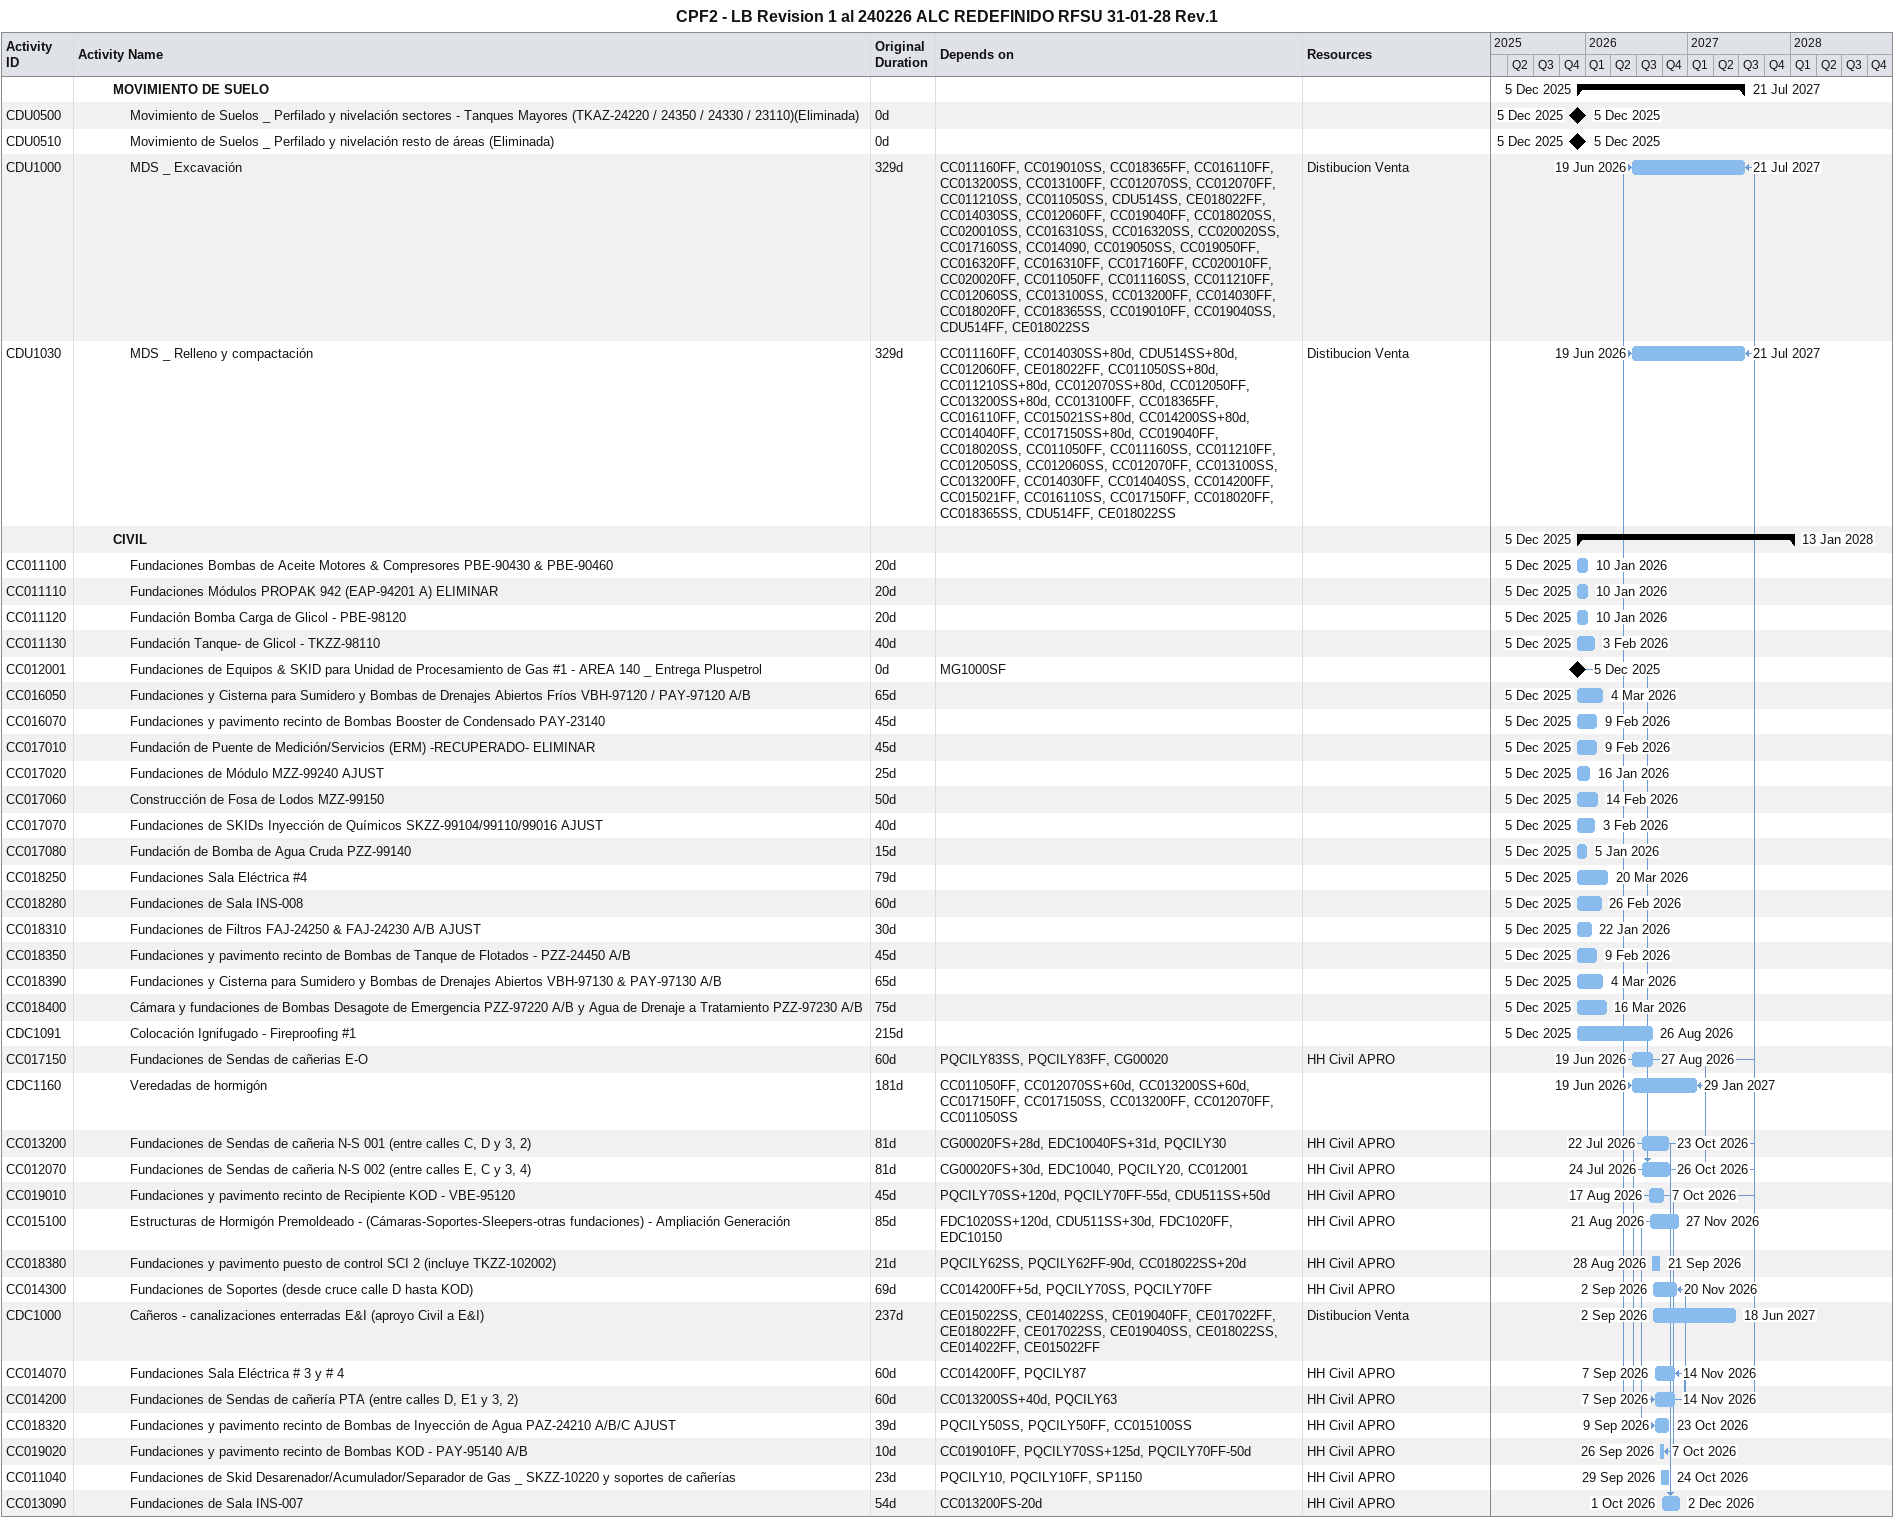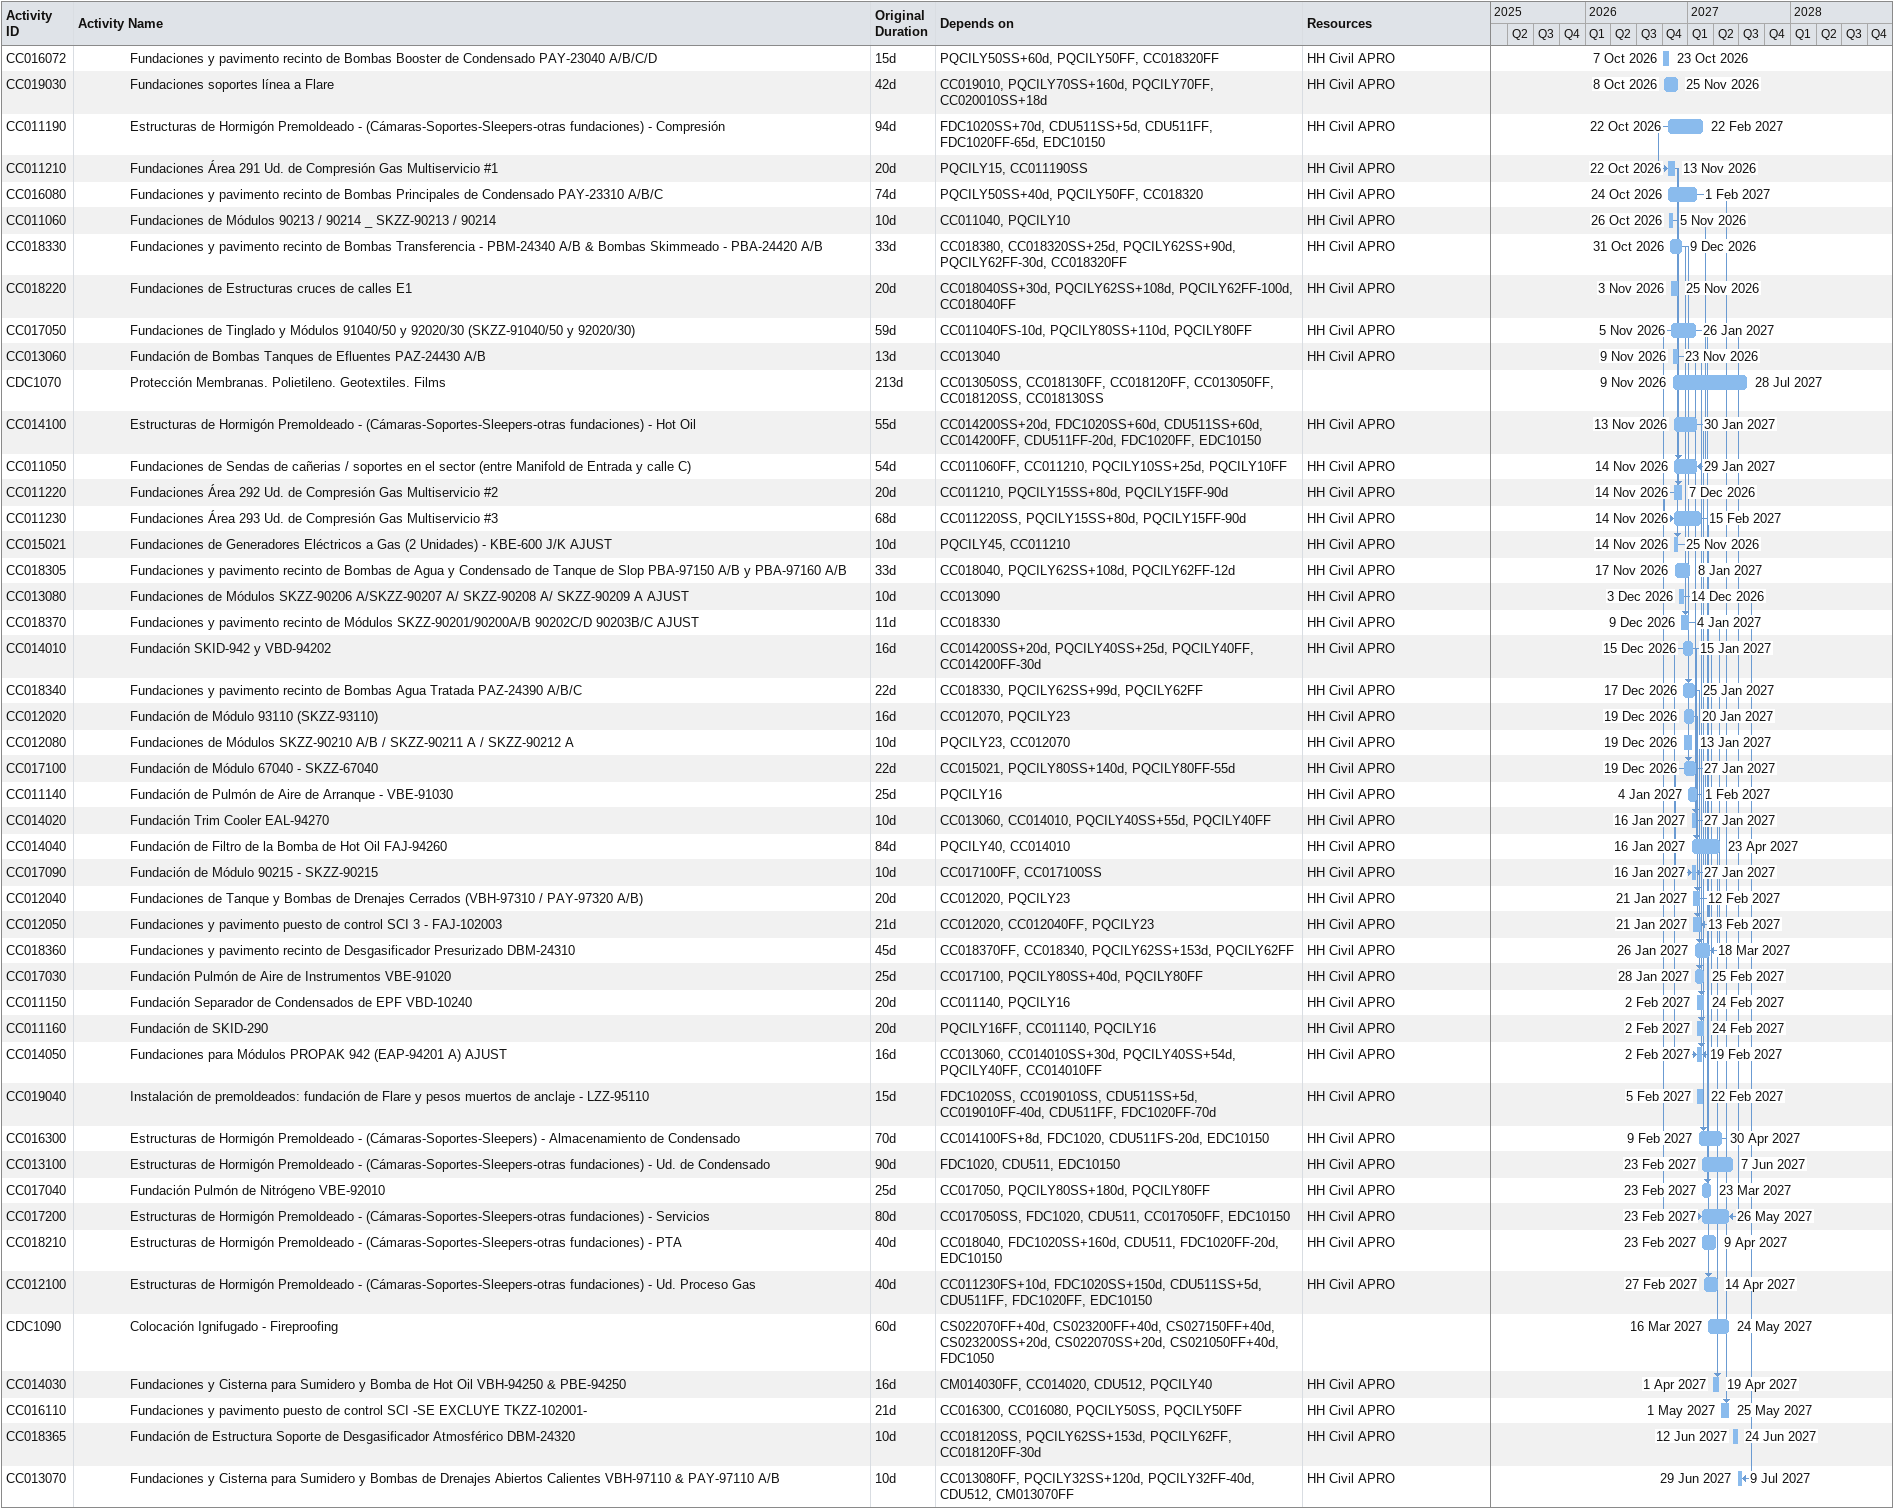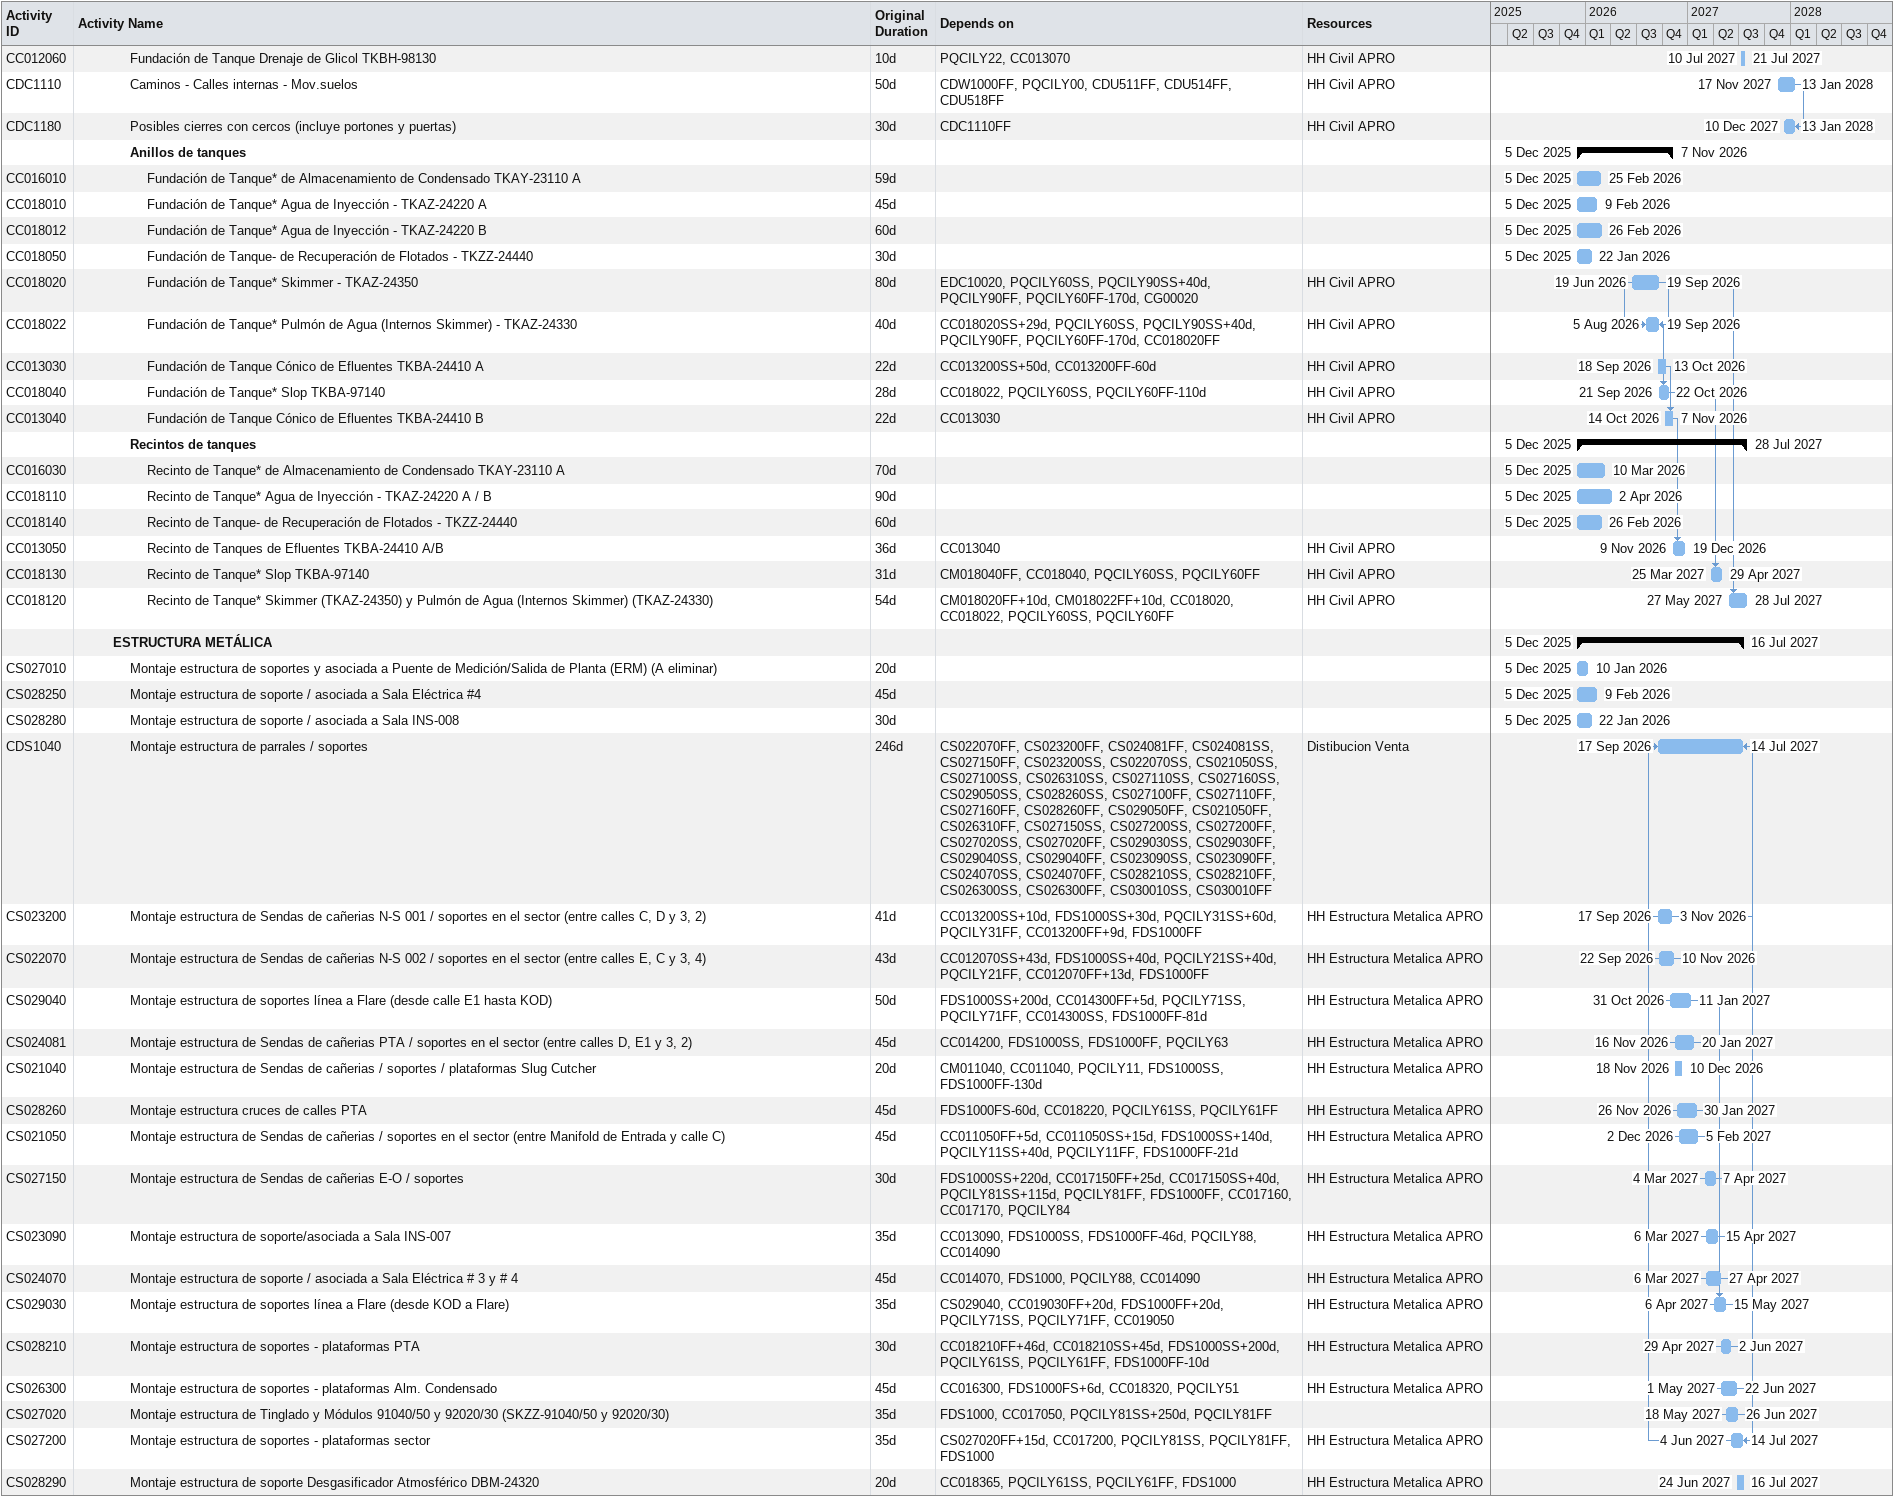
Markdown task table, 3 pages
CPF2 - LB Revision 1 al 240226 ALC REDEFINIDO RFSU 31-01-28 Rev.1

| ID | Level | Task | Original duration | Start | Finish | Predecessors | Resources |
|---|---|---|---|---|---|---|---|
|  | 3 | **MOVIMIENTO DE SUELO** |  | 2025-12-05 | 2027-07-21 |  |  |
| CDU0500 | 4 | Movimiento de Suelos _ Perfilado y nivelación sectores - Tanques Mayores (TKAZ-24220 / 24350 / 24330 / 23110)(Eliminada) | 0d | 2025-12-05 | 2025-12-05 |  |  |
| CDU0510 | 4 | Movimiento de Suelos _ Perfilado y nivelación resto de áreas (Eliminada) | 0d | 2025-12-05 | 2025-12-05 |  |  |
| CDU1000 | 4 | MDS _ Excavación | 329d | 2026-06-19 | 2027-07-21 | CC011160FF, CC019010SS, CC018365FF, CC016110FF, CC013200SS, CC013100FF, CC012070SS, CC012070FF, CC011210SS, CC011050SS, CDU514SS, CE018022FF, CC014030SS, CC012060FF, CC019040FF, CC018020SS, CC020010SS, CC016310SS, CC016320SS, CC020020SS, CC017160SS, CC014090, CC019050SS, CC019050FF, CC016320FF, CC016310FF, CC017160FF, CC020010FF, CC020020FF, CC011050FF, CC011160SS, CC011210FF, CC012060SS, CC013100SS, CC013200FF, CC014030FF, CC018020FF, CC018365SS, CC019010FF, CC019040SS, CDU514FF, CE018022SS | Distibucion Venta |
| CDU1030 | 4 | MDS _ Relleno y compactación | 329d | 2026-06-19 | 2027-07-21 | CC011160FF, CC014030SS+80d, CDU514SS+80d, CC012060FF, CE018022FF, CC011050SS+80d, CC011210SS+80d, CC012070SS+80d, CC012050FF, CC013200SS+80d, CC013100FF, CC018365FF, CC016110FF, CC015021SS+80d, CC014200SS+80d, CC014040FF, CC017150SS+80d, CC019040FF, CC018020SS, CC011050FF, CC011160SS, CC011210FF, CC012050SS, CC012060SS, CC012070FF, CC013100SS, CC013200FF, CC014030FF, CC014040SS, CC014200FF, CC015021FF, CC016110SS, CC017150FF, CC018020FF, CC018365SS, CDU514FF, CE018022SS | Distibucion Venta |
|  | 3 | **CIVIL** |  | 2025-12-05 | 2028-01-13 |  |  |
| CC011100 | 4 | Fundaciones Bombas de Aceite Motores & Compresores PBE-90430 & PBE-90460 | 20d | 2025-12-05 | 2026-01-10 |  |  |
| CC011110 | 4 | Fundaciones Módulos PROPAK 942 (EAP-94201 A) ELIMINAR | 20d | 2025-12-05 | 2026-01-10 |  |  |
| CC011120 | 4 | Fundación Bomba Carga de Glicol - PBE-98120 | 20d | 2025-12-05 | 2026-01-10 |  |  |
| CC011130 | 4 | Fundación Tanque- de Glicol - TKZZ-98110 | 40d | 2025-12-05 | 2026-02-03 |  |  |
| CC012001 | 4 | Fundaciones de Equipos & SKID para Unidad de Procesamiento de Gas #1 - AREA 140 _ Entrega Pluspetrol | 0d | 2025-12-05 | 2025-12-05 | MG1000SF |  |
| CC016050 | 4 | Fundaciones y Cisterna para Sumidero y Bombas de Drenajes Abiertos Fríos VBH-97120 / PAY-97120 A/B | 65d | 2025-12-05 | 2026-03-04 |  |  |
| CC016070 | 4 | Fundaciones y pavimento recinto de Bombas Booster de Condensado PAY-23140 | 45d | 2025-12-05 | 2026-02-09 |  |  |
| CC017010 | 4 | Fundación de Puente de Medición/Servicios (ERM) -RECUPERADO- ELIMINAR | 45d | 2025-12-05 | 2026-02-09 |  |  |
| CC017020 | 4 | Fundaciones de Módulo MZZ-99240 AJUST | 25d | 2025-12-05 | 2026-01-16 |  |  |
| CC017060 | 4 | Construcción de Fosa de Lodos MZZ-99150 | 50d | 2025-12-05 | 2026-02-14 |  |  |
| CC017070 | 4 | Fundaciones de SKIDs Inyección de Químicos SKZZ-99104/99110/99016 AJUST | 40d | 2025-12-05 | 2026-02-03 |  |  |
| CC017080 | 4 | Fundación de Bomba de Agua Cruda PZZ-99140 | 15d | 2025-12-05 | 2026-01-05 |  |  |
| CC018250 | 4 | Fundaciones Sala Eléctrica #4 | 79d | 2025-12-05 | 2026-03-20 |  |  |
| CC018280 | 4 | Fundaciones de Sala INS-008 | 60d | 2025-12-05 | 2026-02-26 |  |  |
| CC018310 | 4 | Fundaciones de Filtros FAJ-24250 & FAJ-24230 A/B AJUST | 30d | 2025-12-05 | 2026-01-22 |  |  |
| CC018350 | 4 | Fundaciones y pavimento recinto de Bombas de Tanque de Flotados - PZZ-24450 A/B | 45d | 2025-12-05 | 2026-02-09 |  |  |
| CC018390 | 4 | Fundaciones y Cisterna para Sumidero y Bombas de Drenajes Abiertos VBH-97130 & PAY-97130 A/B | 65d | 2025-12-05 | 2026-03-04 |  |  |
| CC018400 | 4 | Cámara y fundaciones de Bombas Desagote de Emergencia PZZ-97220 A/B y Agua de Drenaje a Tratamiento PZZ-97230 A/B | 75d | 2025-12-05 | 2026-03-16 |  |  |
| CDC1091 | 4 | Colocación Ignifugado - Fireproofing #1 | 215d | 2025-12-05 | 2026-08-26 |  |  |
| CC017150 | 4 | Fundaciones de Sendas de cañerias E-O | 60d | 2026-06-19 | 2026-08-27 | PQCILY83SS, PQCILY83FF, CG00020 | HH Civil APRO |
| CDC1160 | 4 | Veredadas de hormigón | 181d | 2026-06-19 | 2027-01-29 | CC011050FF, CC012070SS+60d, CC013200SS+60d, CC017150FF, CC017150SS, CC013200FF, CC012070FF, CC011050SS |  |
| CC013200 | 4 | Fundaciones de Sendas de cañeria N-S 001 (entre calles C, D y 3, 2) | 81d | 2026-07-22 | 2026-10-23 | CG00020FS+28d, EDC10040FS+31d, PQCILY30 | HH Civil APRO |
| CC012070 | 4 | Fundaciones de Sendas de cañeria N-S 002 (entre calles E, C y 3, 4) | 81d | 2026-07-24 | 2026-10-26 | CG00020FS+30d, EDC10040, PQCILY20, CC012001 | HH Civil APRO |
| CC019010 | 4 | Fundaciones y pavimento recinto de Recipiente KOD - VBE-95120 | 45d | 2026-08-17 | 2026-10-07 | PQCILY70SS+120d, PQCILY70FF-55d, CDU511SS+50d | HH Civil APRO |
| CC015100 | 4 | Estructuras de Hormigón Premoldeado - (Cámaras-Soportes-Sleepers-otras fundaciones) - Ampliación Generación | 85d | 2026-08-21 | 2026-11-27 | FDC1020SS+120d, CDU511SS+30d, FDC1020FF, EDC10150 | HH Civil APRO |
| CC018380 | 4 | Fundaciones y pavimento puesto de control SCI 2 (incluye TKZZ-102002) | 21d | 2026-08-28 | 2026-09-21 | PQCILY62SS, PQCILY62FF-90d, CC018022SS+20d | HH Civil APRO |
| CC014300 | 4 | Fundaciones de Soportes (desde cruce calle D hasta KOD) | 69d | 2026-09-02 | 2026-11-20 | CC014200FF+5d, PQCILY70SS, PQCILY70FF | HH Civil APRO |
| CDC1000 | 4 | Cañeros - canalizaciones enterradas E&I (aproyo Civil a E&I) | 237d | 2026-09-02 | 2027-06-18 | CE015022SS, CE014022SS, CE019040FF, CE017022FF, CE018022FF, CE017022SS, CE019040SS, CE018022SS, CE014022FF, CE015022FF | Distibucion Venta |
| CC014070 | 4 | Fundaciones Sala Eléctrica # 3 y # 4 | 60d | 2026-09-07 | 2026-11-14 | CC014200FF, PQCILY87 | HH Civil APRO |
| CC014200 | 4 | Fundaciones de Sendas de cañería PTA (entre calles D, E1 y 3, 2) | 60d | 2026-09-07 | 2026-11-14 | CC013200SS+40d, PQCILY63 | HH Civil APRO |
| CC018320 | 4 | Fundaciones y pavimento recinto de Bombas de Inyección de Agua PAZ-24210 A/B/C AJUST | 39d | 2026-09-09 | 2026-10-23 | PQCILY50SS, PQCILY50FF, CC015100SS | HH Civil APRO |
| CC019020 | 4 | Fundaciones y pavimento recinto de Bombas KOD - PAY-95140 A/B | 10d | 2026-09-26 | 2026-10-07 | CC019010FF, PQCILY70SS+125d, PQCILY70FF-50d | HH Civil APRO |
| CC011040 | 4 | Fundaciones de Skid Desarenador/Acumulador/Separador de Gas _ SKZZ-10220 y soportes de cañerías | 23d | 2026-09-29 | 2026-10-24 | PQCILY10, PQCILY10FF, SP1150 | HH Civil APRO |
| CC013090 | 4 | Fundaciones de Sala INS-007 | 54d | 2026-10-01 | 2026-12-02 | CC013200FS-20d | HH Civil APRO |
| CC016072 | 4 | Fundaciones y pavimento recinto de Bombas Booster de Condensado PAY-23040 A/B/C/D | 15d | 2026-10-07 | 2026-10-23 | PQCILY50SS+60d, PQCILY50FF, CC018320FF | HH Civil APRO |
| CC019030 | 4 | Fundaciones soportes línea a Flare | 42d | 2026-10-08 | 2026-11-25 | CC019010, PQCILY70SS+160d, PQCILY70FF, CC020010SS+18d | HH Civil APRO |
| CC011190 | 4 | Estructuras de Hormigón Premoldeado - (Cámaras-Soportes-Sleepers-otras fundaciones) - Compresión | 94d | 2026-10-22 | 2027-02-22 | FDC1020SS+70d, CDU511SS+5d, CDU511FF, FDC1020FF-65d, EDC10150 | HH Civil APRO |
| CC011210 | 4 | Fundaciones Área 291 Ud. de Compresión Gas Multiservicio #1 | 20d | 2026-10-22 | 2026-11-13 | PQCILY15, CC011190SS | HH Civil APRO |
| CC016080 | 4 | Fundaciones y pavimento recinto de Bombas Principales de Condensado PAY-23310 A/B/C | 74d | 2026-10-24 | 2027-02-01 | PQCILY50SS+40d, PQCILY50FF, CC018320 | HH Civil APRO |
| CC011060 | 4 | Fundaciones de Módulos 90213 / 90214 _ SKZZ-90213 / 90214 | 10d | 2026-10-26 | 2026-11-05 | CC011040, PQCILY10 | HH Civil APRO |
| CC018330 | 4 | Fundaciones y pavimento recinto de Bombas Transferencia - PBM-24340 A/B & Bombas Skimmeado - PBA-24420 A/B | 33d | 2026-10-31 | 2026-12-09 | CC018380, CC018320SS+25d, PQCILY62SS+90d, PQCILY62FF-30d, CC018320FF | HH Civil APRO |
| CC018220 | 4 | Fundaciones de Estructuras cruces de calles E1 | 20d | 2026-11-03 | 2026-11-25 | CC018040SS+30d, PQCILY62SS+108d, PQCILY62FF-100d, CC018040FF | HH Civil APRO |
| CC017050 | 4 | Fundaciones de Tinglado y Módulos 91040/50 y 92020/30 (SKZZ-91040/50 y 92020/30) | 59d | 2026-11-05 | 2027-01-26 | CC011040FS-10d, PQCILY80SS+110d, PQCILY80FF | HH Civil APRO |
| CC013060 | 4 | Fundación de Bombas Tanques de Efluentes PAZ-24430 A/B | 13d | 2026-11-09 | 2026-11-23 | CC013040 | HH Civil APRO |
| CDC1070 | 4 | Protección Membranas. Polietileno. Geotextiles. Films | 213d | 2026-11-09 | 2027-07-28 | CC013050SS, CC018130FF, CC018120FF, CC013050FF, CC018120SS, CC018130SS |  |
| CC014100 | 4 | Estructuras de Hormigón Premoldeado - (Cámaras-Soportes-Sleepers-otras fundaciones) - Hot Oil | 55d | 2026-11-13 | 2027-01-30 | CC014200SS+20d, FDC1020SS+60d, CDU511SS+60d, CC014200FF, CDU511FF-20d, FDC1020FF, EDC10150 | HH Civil APRO |
| CC011050 | 4 | Fundaciones de Sendas de cañerias / soportes en el sector (entre Manifold de Entrada y calle C) | 54d | 2026-11-14 | 2027-01-29 | CC011060FF, CC011210, PQCILY10SS+25d, PQCILY10FF | HH Civil APRO |
| CC011220 | 4 | Fundaciones Área 292 Ud. de Compresión Gas Multiservicio #2 | 20d | 2026-11-14 | 2026-12-07 | CC011210, PQCILY15SS+80d, PQCILY15FF-90d | HH Civil APRO |
| CC011230 | 4 | Fundaciones Área 293 Ud. de Compresión Gas Multiservicio #3 | 68d | 2026-11-14 | 2027-02-15 | CC011220SS, PQCILY15SS+80d, PQCILY15FF-90d | HH Civil APRO |
| CC015021 | 4 | Fundaciones de Generadores Eléctricos a Gas (2 Unidades) - KBE-600 J/K AJUST | 10d | 2026-11-14 | 2026-11-25 | PQCILY45, CC011210 | HH Civil APRO |
| CC018305 | 4 | Fundaciones y pavimento recinto de Bombas de Agua y Condensado de Tanque de Slop PBA-97150 A/B y PBA-97160 A/B | 33d | 2026-11-17 | 2027-01-08 | CC018040, PQCILY62SS+108d, PQCILY62FF-12d | HH Civil APRO |
| CC013080 | 4 | Fundaciones de Módulos SKZZ-90206 A/SKZZ-90207 A/ SKZZ-90208 A/ SKZZ-90209 A AJUST | 10d | 2026-12-03 | 2026-12-14 | CC013090 | HH Civil APRO |
| CC018370 | 4 | Fundaciones y pavimento recinto de Módulos SKZZ-90201/90200A/B 90202C/D 90203B/C AJUST | 11d | 2026-12-09 | 2027-01-04 | CC018330 | HH Civil APRO |
| CC014010 | 4 | Fundación SKID-942 y VBD-94202 | 16d | 2026-12-15 | 2027-01-15 | CC014200SS+20d, PQCILY40SS+25d, PQCILY40FF, CC014200FF-30d | HH Civil APRO |
| CC018340 | 4 | Fundaciones y pavimento recinto de Bombas Agua Tratada PAZ-24390 A/B/C | 22d | 2026-12-17 | 2027-01-25 | CC018330, PQCILY62SS+99d, PQCILY62FF | HH Civil APRO |
| CC012020 | 4 | Fundación de Módulo 93110 (SKZZ-93110) | 16d | 2026-12-19 | 2027-01-20 | CC012070, PQCILY23 | HH Civil APRO |
| CC012080 | 4 | Fundaciones de Módulos SKZZ-90210 A/B / SKZZ-90211 A / SKZZ-90212 A | 10d | 2026-12-19 | 2027-01-13 | PQCILY23, CC012070 | HH Civil APRO |
| CC017100 | 4 | Fundación de Módulo 67040 - SKZZ-67040 | 22d | 2026-12-19 | 2027-01-27 | CC015021, PQCILY80SS+140d, PQCILY80FF-55d | HH Civil APRO |
| CC011140 | 4 | Fundación de Pulmón de Aire de Arranque - VBE-91030 | 25d | 2027-01-04 | 2027-02-01 | PQCILY16 | HH Civil APRO |
| CC014020 | 4 | Fundación Trim Cooler EAL-94270 | 10d | 2027-01-16 | 2027-01-27 | CC013060, CC014010, PQCILY40SS+55d, PQCILY40FF | HH Civil APRO |
| CC014040 | 4 | Fundación de Filtro de la Bomba de Hot Oil FAJ-94260 | 84d | 2027-01-16 | 2027-04-23 | PQCILY40, CC014010 | HH Civil APRO |
| CC017090 | 4 | Fundación de Módulo 90215 - SKZZ-90215 | 10d | 2027-01-16 | 2027-01-27 | CC017100FF, CC017100SS | HH Civil APRO |
| CC012040 | 4 | Fundaciones de Tanque y Bombas de Drenajes Cerrados (VBH-97310 / PAY-97320 A/B) | 20d | 2027-01-21 | 2027-02-12 | CC012020, PQCILY23 | HH Civil APRO |
| CC012050 | 4 | Fundaciones y pavimento puesto de control SCI 3 - FAJ-102003 | 21d | 2027-01-21 | 2027-02-13 | CC012020, CC012040FF, PQCILY23 | HH Civil APRO |
| CC018360 | 4 | Fundaciones y pavimento recinto de Desgasificador Presurizado DBM-24310 | 45d | 2027-01-26 | 2027-03-18 | CC018370FF, CC018340, PQCILY62SS+153d, PQCILY62FF | HH Civil APRO |
| CC017030 | 4 | Fundación Pulmón de Aire de Instrumentos VBE-91020 | 25d | 2027-01-28 | 2027-02-25 | CC017100, PQCILY80SS+40d, PQCILY80FF | HH Civil APRO |
| CC011150 | 4 | Fundación Separador de Condensados de EPF VBD-10240 | 20d | 2027-02-02 | 2027-02-24 | CC011140, PQCILY16 | HH Civil APRO |
| CC011160 | 4 | Fundación de SKID-290 | 20d | 2027-02-02 | 2027-02-24 | PQCILY16FF, CC011140, PQCILY16 | HH Civil APRO |
| CC014050 | 4 | Fundaciones para Módulos PROPAK 942 (EAP-94201 A) AJUST | 16d | 2027-02-02 | 2027-02-19 | CC013060, CC014010SS+30d, PQCILY40SS+54d, PQCILY40FF, CC014010FF | HH Civil APRO |
| CC019040 | 4 | Instalación de premoldeados: fundación de Flare y pesos muertos de anclaje - LZZ-95110 | 15d | 2027-02-05 | 2027-02-22 | FDC1020SS, CC019010SS, CDU511SS+5d, CC019010FF-40d, CDU511FF, FDC1020FF-70d | HH Civil APRO |
| CC016300 | 4 | Estructuras de Hormigón Premoldeado - (Cámaras-Soportes-Sleepers) - Almacenamiento de Condensado | 70d | 2027-02-09 | 2027-04-30 | CC014100FS+8d, FDC1020, CDU511FS-20d, EDC10150 | HH Civil APRO |
| CC013100 | 4 | Estructuras de Hormigón Premoldeado - (Cámaras-Soportes-Sleepers-otras fundaciones) - Ud. de Condensado | 90d | 2027-02-23 | 2027-06-07 | FDC1020, CDU511, EDC10150 | HH Civil APRO |
| CC017040 | 4 | Fundación Pulmón de Nitrógeno VBE-92010 | 25d | 2027-02-23 | 2027-03-23 | CC017050, PQCILY80SS+180d, PQCILY80FF | HH Civil APRO |
| CC017200 | 4 | Estructuras de Hormigón Premoldeado - (Cámaras-Soportes-Sleepers-otras fundaciones) - Servicios | 80d | 2027-02-23 | 2027-05-26 | CC017050SS, FDC1020, CDU511, CC017050FF, EDC10150 | HH Civil APRO |
| CC018210 | 4 | Estructuras de Hormigón Premoldeado - (Cámaras-Soportes-Sleepers-otras fundaciones) - PTA | 40d | 2027-02-23 | 2027-04-09 | CC018040, FDC1020SS+160d, CDU511, FDC1020FF-20d, EDC10150 | HH Civil APRO |
| CC012100 | 4 | Estructuras de Hormigón Premoldeado - (Cámaras-Soportes-Sleepers-otras fundaciones) - Ud. Proceso Gas | 40d | 2027-02-27 | 2027-04-14 | CC011230FS+10d, FDC1020SS+150d, CDU511SS+5d, CDU511FF, FDC1020FF, EDC10150 | HH Civil APRO |
| CDC1090 | 4 | Colocación Ignifugado - Fireproofing | 60d | 2027-03-16 | 2027-05-24 | CS022070FF+40d, CS023200FF+40d, CS027150FF+40d, CS023200SS+20d, CS022070SS+20d, CS021050FF+40d, FDC1050 |  |
| CC014030 | 4 | Fundaciones y Cisterna para Sumidero y Bomba de Hot Oil VBH-94250 & PBE-94250 | 16d | 2027-04-01 | 2027-04-19 | CM014030FF, CC014020, CDU512, PQCILY40 | HH Civil APRO |
| CC016110 | 4 | Fundaciones y pavimento puesto de control SCI -SE EXCLUYE TKZZ-102001- | 21d | 2027-05-01 | 2027-05-25 | CC016300, CC016080, PQCILY50SS, PQCILY50FF | HH Civil APRO |
| CC018365 | 4 | Fundación de Estructura Soporte de Desgasificador Atmosférico DBM-24320 | 10d | 2027-06-12 | 2027-06-24 | CC018120SS, PQCILY62SS+153d, PQCILY62FF, CC018120FF-30d | HH Civil APRO |
| CC013070 | 4 | Fundaciones y Cisterna para Sumidero y Bombas de Drenajes Abiertos Calientes VBH-97110 & PAY-97110 A/B | 10d | 2027-06-29 | 2027-07-09 | CC013080FF, PQCILY32SS+120d, PQCILY32FF-40d, CDU512, CM013070FF | HH Civil APRO |
| CC012060 | 4 | Fundación de Tanque Drenaje de Glicol TKBH-98130 | 10d | 2027-07-10 | 2027-07-21 | PQCILY22, CC013070 | HH Civil APRO |
| CDC1110 | 4 | Caminos - Calles internas - Mov.suelos | 50d | 2027-11-17 | 2028-01-13 | CDW1000FF, PQCILY00, CDU511FF, CDU514FF, CDU518FF | HH Civil APRO |
| CDC1180 | 4 | Posibles cierres con cercos (incluye portones y puertas) | 30d | 2027-12-10 | 2028-01-13 | CDC1110FF | HH Civil APRO |
|  | 4 | **Anillos de tanques** |  | 2025-12-05 | 2026-11-07 |  |  |
| CC016010 | 5 | Fundación de Tanque* de Almacenamiento de Condensado TKAY-23110 A | 59d | 2025-12-05 | 2026-02-25 |  |  |
| CC018010 | 5 | Fundación de Tanque* Agua de Inyección - TKAZ-24220 A | 45d | 2025-12-05 | 2026-02-09 |  |  |
| CC018012 | 5 | Fundación de Tanque* Agua de Inyección - TKAZ-24220 B | 60d | 2025-12-05 | 2026-02-26 |  |  |
| CC018050 | 5 | Fundación de Tanque- de Recuperación de Flotados - TKZZ-24440 | 30d | 2025-12-05 | 2026-01-22 |  |  |
| CC018020 | 5 | Fundación de Tanque* Skimmer - TKAZ-24350 | 80d | 2026-06-19 | 2026-09-19 | EDC10020, PQCILY60SS, PQCILY90SS+40d, PQCILY90FF, PQCILY60FF-170d, CG00020 | HH Civil APRO |
| CC018022 | 5 | Fundación de Tanque* Pulmón de Agua (Internos Skimmer) - TKAZ-24330 | 40d | 2026-08-05 | 2026-09-19 | CC018020SS+29d, PQCILY60SS, PQCILY90SS+40d, PQCILY90FF, PQCILY60FF-170d, CC018020FF | HH Civil APRO |
| CC013030 | 5 | Fundación de Tanque Cónico de Efluentes TKBA-24410 A | 22d | 2026-09-18 | 2026-10-13 | CC013200SS+50d, CC013200FF-60d | HH Civil APRO |
| CC018040 | 5 | Fundación de Tanque* Slop TKBA-97140 | 28d | 2026-09-21 | 2026-10-22 | CC018022, PQCILY60SS, PQCILY60FF-110d | HH Civil APRO |
| CC013040 | 5 | Fundación de Tanque Cónico de Efluentes TKBA-24410 B | 22d | 2026-10-14 | 2026-11-07 | CC013030 | HH Civil APRO |
|  | 4 | **Recintos de tanques** |  | 2025-12-05 | 2027-07-28 |  |  |
| CC016030 | 5 | Recinto de Tanque* de Almacenamiento de Condensado TKAY-23110 A | 70d | 2025-12-05 | 2026-03-10 |  |  |
| CC018110 | 5 | Recinto de Tanque* Agua de Inyección - TKAZ-24220 A / B | 90d | 2025-12-05 | 2026-04-02 |  |  |
| CC018140 | 5 | Recinto de Tanque- de Recuperación de Flotados - TKZZ-24440 | 60d | 2025-12-05 | 2026-02-26 |  |  |
| CC013050 | 5 | Recinto de Tanques de Efluentes TKBA-24410 A/B | 36d | 2026-11-09 | 2026-12-19 | CC013040 | HH Civil APRO |
| CC018130 | 5 | Recinto de Tanque* Slop TKBA-97140 | 31d | 2027-03-25 | 2027-04-29 | CM018040FF, CC018040, PQCILY60SS, PQCILY60FF | HH Civil APRO |
| CC018120 | 5 | Recinto de Tanque* Skimmer (TKAZ-24350) y Pulmón de Agua (Internos Skimmer) (TKAZ-24330) | 54d | 2027-05-27 | 2027-07-28 | CM018020FF+10d, CM018022FF+10d, CC018020, CC018022, PQCILY60SS, PQCILY60FF | HH Civil APRO |
|  | 3 | **ESTRUCTURA METÁLICA** |  | 2025-12-05 | 2027-07-16 |  |  |
| CS027010 | 4 | Montaje estructura de soportes y asociada a Puente de Medición/Salida de Planta (ERM) (A eliminar) | 20d | 2025-12-05 | 2026-01-10 |  |  |
| CS028250 | 4 | Montaje estructura de soporte / asociada a Sala Eléctrica #4 | 45d | 2025-12-05 | 2026-02-09 |  |  |
| CS028280 | 4 | Montaje estructura de soporte / asociada a Sala INS-008 | 30d | 2025-12-05 | 2026-01-22 |  |  |
| CDS1040 | 4 | Montaje estructura de parrales / soportes | 246d | 2026-09-17 | 2027-07-14 | CS022070FF, CS023200FF, CS024081FF, CS024081SS, CS027150FF, CS023200SS, CS022070SS, CS021050SS, CS027100SS, CS026310SS, CS027110SS, CS027160SS, CS029050SS, CS028260SS, CS027100FF, CS027110FF, CS027160FF, CS028260FF, CS029050FF, CS021050FF, CS026310FF, CS027150SS, CS027200SS, CS027200FF, CS027020SS, CS027020FF, CS029030SS, CS029030FF, CS029040SS, CS029040FF, CS023090SS, CS023090FF, CS024070SS, CS024070FF, CS028210SS, CS028210FF, CS026300SS, CS026300FF, CS030010SS, CS030010FF | Distibucion Venta |
| CS023200 | 4 | Montaje estructura de Sendas de cañerias N-S 001 / soportes en el sector (entre calles C, D y 3, 2) | 41d | 2026-09-17 | 2026-11-03 | CC013200SS+10d, FDS1000SS+30d, PQCILY31SS+60d, PQCILY31FF, CC013200FF+9d, FDS1000FF | HH Estructura Metalica APRO |
| CS022070 | 4 | Montaje estructura de Sendas de cañerias N-S 002 / soportes en el sector (entre calles E, C y 3, 4) | 43d | 2026-09-22 | 2026-11-10 | CC012070SS+43d, FDS1000SS+40d, PQCILY21SS+40d, PQCILY21FF, CC012070FF+13d, FDS1000FF | HH Estructura Metalica APRO |
| CS029040 | 4 | Montaje estructura de soportes línea a Flare (desde calle E1 hasta KOD) | 50d | 2026-10-31 | 2027-01-11 | FDS1000SS+200d, CC014300FF+5d, PQCILY71SS, PQCILY71FF, CC014300SS, FDS1000FF-81d | HH Estructura Metalica APRO |
| CS024081 | 4 | Montaje estructura de Sendas de cañerias PTA / soportes en el sector (entre calles D, E1 y 3, 2) | 45d | 2026-11-16 | 2027-01-20 | CC014200, FDS1000SS, FDS1000FF, PQCILY63 | HH Estructura Metalica APRO |
| CS021040 | 4 | Montaje estructura de Sendas de cañerias / soportes / plataformas Slug Cutcher | 20d | 2026-11-18 | 2026-12-10 | CM011040, CC011040, PQCILY11, FDS1000SS, FDS1000FF-130d | HH Estructura Metalica APRO |
| CS028260 | 4 | Montaje estructura cruces de calles PTA | 45d | 2026-11-26 | 2027-01-30 | FDS1000FS-60d, CC018220, PQCILY61SS, PQCILY61FF | HH Estructura Metalica APRO |
| CS021050 | 4 | Montaje estructura de Sendas de cañerias / soportes en el sector (entre Manifold de Entrada y calle C) | 45d | 2026-12-02 | 2027-02-05 | CC011050FF+5d, CC011050SS+15d, FDS1000SS+140d, PQCILY11SS+40d, PQCILY11FF, FDS1000FF-21d | HH Estructura Metalica APRO |
| CS027150 | 4 | Montaje estructura de Sendas de cañerias E-O / soportes | 30d | 2027-03-04 | 2027-04-07 | FDS1000SS+220d, CC017150FF+25d, CC017150SS+40d, PQCILY81SS+115d, PQCILY81FF, FDS1000FF, CC017160, CC017170, PQCILY84 | HH Estructura Metalica APRO |
| CS023090 | 4 | Montaje estructura de soporte/asociada a Sala INS-007 | 35d | 2027-03-06 | 2027-04-15 | CC013090, FDS1000SS, FDS1000FF-46d, PQCILY88, CC014090 | HH Estructura Metalica APRO |
| CS024070 | 4 | Montaje estructura de soporte / asociada a Sala Eléctrica # 3 y # 4 | 45d | 2027-03-06 | 2027-04-27 | CC014070, FDS1000, PQCILY88, CC014090 | HH Estructura Metalica APRO |
| CS029030 | 4 | Montaje estructura de soportes línea a Flare (desde KOD a Flare) | 35d | 2027-04-06 | 2027-05-15 | CS029040, CC019030FF+20d, FDS1000FF+20d, PQCILY71SS, PQCILY71FF, CC019050 | HH Estructura Metalica APRO |
| CS028210 | 4 | Montaje estructura de soportes - plataformas PTA | 30d | 2027-04-29 | 2027-06-02 | CC018210FF+46d, CC018210SS+45d, FDS1000SS+200d, PQCILY61SS, PQCILY61FF, FDS1000FF-10d | HH Estructura Metalica APRO |
| CS026300 | 4 | Montaje estructura de soportes - plataformas Alm. Condensado | 45d | 2027-05-01 | 2027-06-22 | CC016300, FDS1000FS+6d, CC018320, PQCILY51 | HH Estructura Metalica APRO |
| CS027020 | 4 | Montaje estructura de Tinglado y Módulos 91040/50 y 92020/30 (SKZZ-91040/50 y 92020/30) | 35d | 2027-05-18 | 2027-06-26 | FDS1000, CC017050, PQCILY81SS+250d, PQCILY81FF |  |
| CS027200 | 4 | Montaje estructura de soportes - plataformas sector | 35d | 2027-06-04 | 2027-07-14 | CS027020FF+15d, CC017200, PQCILY81SS, PQCILY81FF, FDS1000 | HH Estructura Metalica APRO |
| CS028290 | 4 | Montaje estructura de soporte Desgasificador Atmosférico DBM-24320 | 20d | 2027-06-24 | 2027-07-16 | CC018365, PQCILY61SS, PQCILY61FF, FDS1000 | HH Estructura Metalica APRO |
